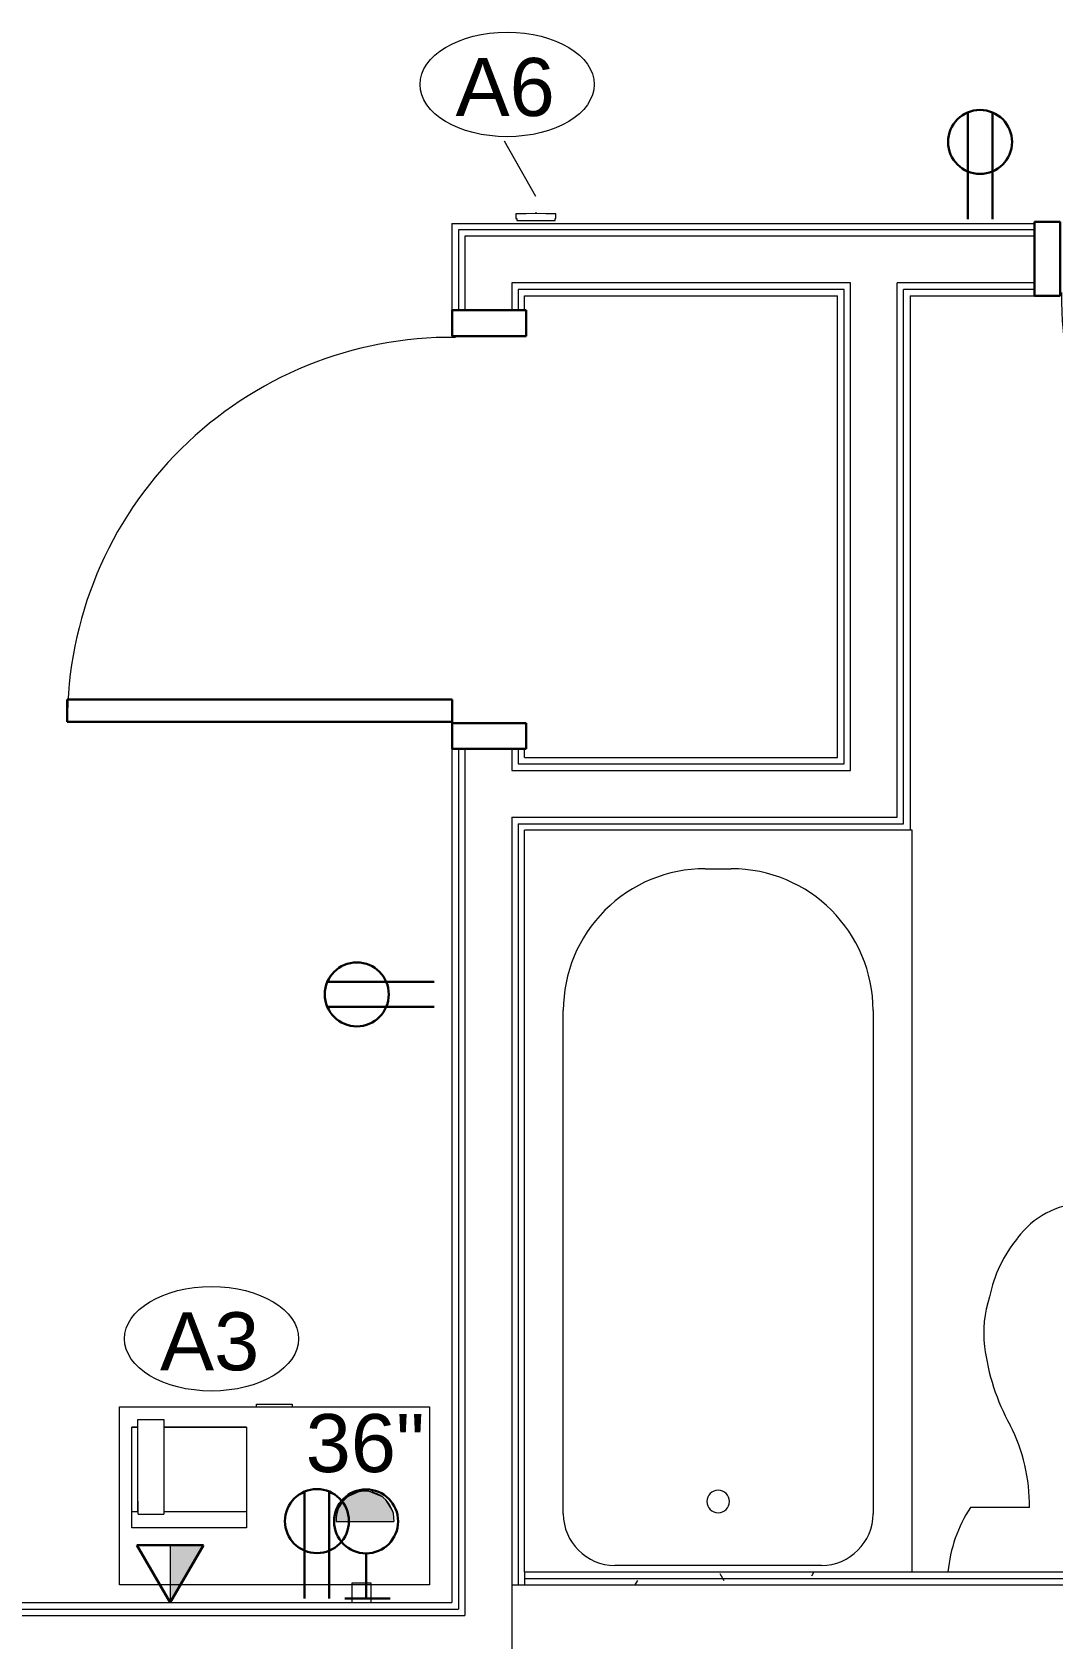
# Model space of a CAD drawing. Header units: inches. Extents: x -1176 to 1507, y -2563 to 978.
# Drawn here: x -897.1 to -818, y -328.8 to -204.3 of the extents above; entities that cross this region are included whole.
import ezdxf

# ---------------------------------------------------------------- set-up
doc = ezdxf.new("R2010")
doc.units = ezdxf.units.IN
doc.header["$MEASUREMENT"] = 0
for name, color, linetype, lineweight in [('A-ANNO-NOTE', 131, 'Continuous', 40), ('A-DETL-GENF', 92, 'Continuous', 18), ('A-DOOR', 31, 'Continuous', 18), ('A-DOOR-FRAM', 31, 'Continuous', 30), ('A-WALL', 113, 'Continuous', 18), ('A-WALL-PATT', 111, 'Continuous', 18), ('E-ELEC-FIXT', 91, 'Continuous', 9), ('I-FURN', 30, 'Continuous', 9), ('I-WALL', 2, 'Continuous', 18), ('P-SANR-FIXT', 6, 'Continuous', 9), ('Q-SPCQ', 91, 'Continuous', 9), ('Q-SPCQ-IDEN', 132, 'Continuous', 9)]:
    doc.layers.add(name, color=color, linetype=linetype, lineweight=lineweight)
doc.styles.add('Arial', font='arial.ttf', dxfattribs={"height": 4.5})
doc.styles.add('Swis721 Lt BT', font='swissl.ttf', dxfattribs={"height": 4.5})
pattern_1 = [(0, (0, 0), (15.36, 3.84), [0.634, -10.886, 0.634, -10.886, -61.44]), (0, (0, 0), (15.36, 3.84), [-23.04, 0.634, -22.406, 0.634, -10.886, -26.88]), (0, (0, 0), (15.36, 3.84), [-57.6, 0.634, -7.046, 0.634, -18.566]), (120, (5.76, 1.92), (-11.005538, 11.38215), [0.634, -10.886, 0.634, -10.886, -61.44]), (120, (5.76, 1.92), (-11.005538, 11.38215), [-23.04, 0.634, -22.406, 0.634, -10.886, -26.88]), (120, (5.76, 1.92), (-11.005538, 11.38215), [-57.6, 0.634, -7.046, 0.634, -18.566]), (240, (7.68, 9.6), (-4.354462, -15.22215), [0.634, -10.886, 0.634, -10.886, -61.44]), (240, (7.68, 9.6), (-4.354462, -15.22215), [-23.04, 0.634, -22.406, 0.634, -10.886, -26.88]), (240, (7.68, 9.6), (-4.354462, -15.22215), [-57.6, 0.634, -7.046, 0.634, -18.566])]

# ---------------------------------------------------------------- blocks, each defined once
blk = doc.blocks.new('Single Flush - D2 2_6_ X 8_-8253021-2nd Floor Power _ Signal')
at = {"layer": 'A-DOOR', "lineweight": 30}
for p, q in [((13.15625, -2.8125), (14.90625, -2.8125)), ((13.15625, -32.625), (13.15625, -2.8125)), ((14.90625, -2.8125), (14.90625, -32.625)), ((14.90625, -32.625), (13.15625, -32.625))]:
    blk.add_line(p, q, dxfattribs=at)
at = {"layer": 'A-DOOR', "lineweight": 9}
blk.add_arc((14.90625, -2.8125), 29.8125, 179.5, 270, dxfattribs=at)
at = {"layer": 'A-DOOR-FRAM'}
for p, q in [((-17, 2.9375), (-17, -2.8125)), ((-17, 2.9375), (-15, 2.9375)), ((-15, 2.9375), (-15, -2.8125)), ((15.000004, 2.9375), (15.000004, -2.8125)), ((15.000004, 2.9375), (17.000004, 2.9375)), ((17.000004, 2.9375), (17.000004, -2.8125)), ((-17, -2.8125), (-15, -2.8125)), ((15.000004, -2.8125), (17.000004, -2.8125))]:
    blk.add_line(p, q, dxfattribs=at)
blk = doc.blocks.new('Bed_Side_Table_5122 - T-4-6544723-2nd Floor Power _ Signal')
at = {"layer": 'I-FURN'}
for p, q in [((-1.38, 10), (1.38, 10)), ((-1.38, 9.79), (-1.38, 10)), ((1.38, 10), (1.38, 9.79)), ((-12, 9.79), (-1.38, 9.79)), ((-12, -3.99), (-12, 9.79)), ((-1.38, 9.79), (1.38, 9.79)), ((1.38, 9.79), (12, 9.79)), ((12, 9.79), (12, -3.99)), ((12, -3.99), (-12, -3.99))]:
    blk.add_line(p, q, dxfattribs=at)
blk = doc.blocks.new('Tub-Rectangular-3D - Tub-Rectangular-3D-7019186-2nd Floor Power _ Signal')
at = {"layer": 'P-SANR-FIXT'}
for p, q in [((-36.72, -5.81), (2.28, -5.81)), ((-40.72, -25.81), (-40.72, -9.81)), ((13.28, -16.81), (13.28, -18.81)), ((2.28, -29.81), (-36.72, -29.81)), ((16.28, -32.81), (-41.22, -32.81)), ((16.28, -32.69), (16.28, -32.81))]:
    blk.add_line(p, q, dxfattribs=at)
for centre, radius, start, end in [((-36.72, -9.81), 4, 90, 180), ((2.28, -16.81), 11, 360, 90), ((-35.77, -17.81), 0.875, 90, 270), ((-35.77, -17.81), 0.875, 270, 90), ((2.28, -18.81), 11, 270, 0), ((-36.72, -25.81), 4, 180, 270)]:
    blk.add_arc(centre, radius, start, end, dxfattribs=at)
blk = doc.blocks.new('P-Toilet-Floor-3D - Floor Mount-V60-2nd Floor Power _ Signal')
at = {"layer": 'P-SANR-FIXT'}
for p, q in [((-8.7, -8.31), (-4.13, -8.31)), ((4.13, -8.31), (8.7, -8.31))]:
    blk.add_line(p, q, dxfattribs=at)
for centre, radius, start, end in [((0.69, -2.25), 11.19, 185.4884, 212.8527), ((-0.69, -2.25), 11.19, 327.1473, 354.5116), ((-17.85, -8.46), 13.72, 332.9997, 0.6089), ((17.85, -8.46), 13.72, 179.3911, 207.0003), ((9.41, -22.94), 17.16, 151.2397, 172.7867), ((-9.41, -22.94), 17.16, 7.2133, 28.7603), ((0.88, -21.86), 8.56, 172.7867, 198.8936), ((-0.88, -21.86), 8.56, 341.1064, 7.2133), ((2.68, -22.72), 10.08, 190.9157, 219.9319), ((-2.68, -22.72), 10.08, 320.0681, 349.0843), ((0.18, -25.42), 6.45, 215.8378, 268.4031), ((-0.18, -25.42), 6.45, 271.5969, 324.1622)]:
    blk.add_arc(centre, radius, start, end, dxfattribs=at)
blk = doc.blocks.new('Speaker_Phone_6931 - Phone-7340356-2nd Floor Power _ Signal')
at = {"layer": 'Q-SPCQ'}
for p, q in [((-14.18, -4.45), (-5.3, -4.45)), ((-14.18, -12.24), (-14.18, -4.45)), ((-14.18, -4.45), (-5.3, -4.45)), ((-14.18, -12.24), (-14.18, -4.45)), ((-5.3, -4.45), (-5.3, -12.24)), ((-5.3, -4.45), (-5.3, -12.24)), ((-14.18, -5.69), (-7.79, -5.69)), ((-7.79, -6.51), (-7.79, -5.51)), ((-5.79, -5.51), (-7.79, -5.51)), ((-7.79, -12.85), (-7.79, -5.69)), ((-5.79, -5.51), (-5.79, -6.51)), ((-5.79, -5.69), (-5.3, -5.69)), ((-5.77, -5.69), (-5.77, -12.85)), ((-7.79, -12.24), (-14.18, -12.24)), ((-14.18, -12.24), (-7.79, -12.24)), ((-7.79, -12.85), (-7.79, -12.24)), ((-5.79, -12.24), (-5.3, -12.24)), ((-5.77, -12.24), (-5.77, -12.85)), ((-5.3, -12.24), (-5.77, -12.24)), ((-5.77, -12.85), (-7.79, -12.85)), ((-5.77, -12.85), (-7.79, -12.85))]:
    blk.add_line(p, q, dxfattribs=at)
blk = doc.blocks.new('HVAC_Other_LK-Systems_Room-Thermostat-S1-Dti-24V-NO - Room Thermostat S1 Dti 24V NO-6786672-2nd Floor Power _ Signal')
at = {"layer": 'A-DETL-GENF', "lineweight": 9}
for p, q in [((-1.55, 0.12), (-1.55, -0.05)), ((-1.48, 0.12), (-1.55, 0.12)), ((-1.48, 0.12), (-1.55, 0.12)), ((-1.55, 0.12), (-1.55, -0.23)), ((-1.48, 0.28), (-1.48, 0.12)), ((1.48, 0.28), (-1.48, 0.28)), ((1.48, 0.28), (-1.48, 0.28)), ((-1.48, 0.28), (-1.48, 0.12)), ((1.48, 0.12), (1.48, 0.28)), ((1.48, 0.12), (1.48, 0.28)), ((1.55, 0.12), (1.48, 0.12)), ((1.55, 0.12), (1.48, 0.12)), ((1.55, -0.23), (1.55, 0.12)), ((1.55, -0.23), (1.55, 0.12)), ((-1.55, -0.05), (-1.55, -0.23)), ((-1.55, -0.23), (-0.76, -0.25)), ((-1.55, -0.23), (-0.76, -0.25)), ((-0.76, -0.25), (0, -0.26)), ((-0.76, -0.25), (-0.06, -0.26)), ((-0.06, -0.26), (-0.06, -0.3)), ((-0.06, -0.3), (0.06, -0.3)), ((-0.06, -0.3), (0.06, -0.3)), ((0, -0.26), (0.76, -0.25)), ((0.06, -0.26), (0.76, -0.25)), ((0.06, -0.3), (0.06, -0.26)), ((0.06, -0.3), (0.06, -0.26)), ((0.76, -0.25), (1.55, -0.23)), ((0.76, -0.25), (1.55, -0.23))]:
    blk.add_line(p, q, dxfattribs=at)
blk = doc.blocks.new('PS - USB Outlet - USB Outlet-8359736-2nd Floor Power _ Signal')
at = {"layer": 'E-ELEC-FIXT'}
for p, q in [((0.75, 1.5), (-0.75, 1.5)), ((-0.75, 1.5), (-0.75, 1.38)), ((-0.75, 1.38), (-0.75, 0)), ((0.75, 1.38), (0.75, 1.5)), ((0.75, 0), (0.75, 1.38))]:
    blk.add_line(p, q, dxfattribs=at)
blk = doc.blocks.new('Appliance_Specialty Equipment Tag - Standard-3515593-2nd Floor Power _ Signal')
at = {"layer": 'Q-SPCQ-IDEN'}
blk.add_ellipse((-0.0499, 0.0037), major_axis=(-0.1406, 0), ratio=0.600473, dxfattribs=at)

msp = doc.modelspace()

# ---------------------------------------------------------------- hatches: boundary and pattern name
at = {"layer": 'A-ANNO-NOTE', "lineweight": 9}
for points in [[(-873.49, -319.14), (-871.08, -317.36), (-871.48, -317.36)], [(-873.49, -319.14), (-871.48, -317.36), (-871.64, -317.38)], [(-873.49, -319.14), (-869.85, -317.86), (-871.08, -317.36)], [(-873.49, -319.14), (-871.64, -317.38), (-873.34, -318.68)], [(-873.34, -318.68), (-871.64, -317.38), (-872.72, -317.86)], [(-872.72, -317.86), (-871.64, -317.38), (-872.03, -317.47)], [(-872.72, -317.86), (-872.03, -317.47), (-872.39, -317.64)], [(-869.85, -317.86), (-870.93, -317.38), (-871.08, -317.36)], [(-869.85, -317.86), (-870.54, -317.47), (-870.93, -317.38)], [(-869.85, -317.86), (-870.18, -317.64), (-870.54, -317.47)], [(-873.49, -319.14), (-869.1, -319.06), (-869.85, -317.86)], [(-873.34, -318.68), (-872.72, -317.86), (-872.95, -318.08)], [(-869.17, -318.83), (-869.3, -318.54), (-869.85, -317.86)], [(-869.3, -318.54), (-869.57, -318.14), (-869.85, -317.86)], [(-869.1, -319.06), (-869.17, -318.83), (-869.85, -317.86)], [(-869.57, -318.14), (-869.62, -318.08), (-869.85, -317.86)], [(-869.3, -318.54), (-869.34, -318.47), (-869.52, -318.21)], [(-869.04, -319.69), (-873.49, -319.14), (-873.53, -319.69)], [(-869.03, -319.61), (-869.1, -319.06), (-873.49, -319.14)], [(-869.04, -319.69), (-869.03, -319.61), (-873.49, -319.14)], [(-886.39, -325.98), (-883.81, -321.52), (-886.39, -321.52)]]:
    msp.add_hatch(color=256, dxfattribs=at).paths.add_polyline_path(points, flags=0)
at = {"layer": 'A-WALL-PATT', "lineweight": 9}
h = msp.add_hatch(dxfattribs=at)
h.set_pattern_fill('FP_3', color=256, style=0, pattern_type=2)
h.set_pattern_definition(pattern_1)
h.paths.add_polyline_path([(-809.81, -324.11), (-798.54, -324.11), (-798.54, -323.61), (-858.92, -323.61), (-858.92, -324.11), (-856.06, -324.11)], flags=0)
h.paths.add_polyline_path([(-772.04, -324.11), (-772.04, -323.61), (-773.79, -323.61), (-773.79, -324.11)], flags=0)
h = msp.add_hatch(dxfattribs=at)
h.set_pattern_fill('FP_3', color=256, style=0, pattern_type=2)
h.set_pattern_definition(pattern_1)
h.paths.add_polyline_path([(-809.81, -324.61), (-798.54, -324.61), (-798.54, -324.11), (-858.92, -324.11), (-858.92, -324.61), (-856.06, -324.61)], flags=0)
h.paths.add_polyline_path([(-772.04, -324.61), (-772.04, -324.11), (-773.79, -324.11), (-773.79, -324.61)], flags=0)

# ---------------------------------------------------------------- linework, layer by layer
at = {"layer": 'A-ANNO-NOTE', "lineweight": 30}
for p, q in [((-824.58, -218.75), (-824.58, -210.49)), ((-822.67, -218.75), (-822.67, -210.49)), ((-865.93, -277.88), (-874.2, -277.88)), ((-865.93, -279.8), (-874.2, -279.8)), ((-875.97, -325.66), (-875.97, -317.39)), ((-874.05, -325.66), (-874.05, -317.39)), ((-886.39, -325.98), (-888.97, -321.52)), ((-888.97, -321.52), (-883.81, -321.52)), ((-886.39, -325.98), (-883.81, -321.52)), ((-871.2, -325.67), (-871.2, -322.17)), ((-872.84, -325.67), (-869.33, -325.67))]:
    msp.add_line(p, q, dxfattribs=at)
at = {"layer": 'A-ANNO-NOTE', "lineweight": 9}
for p, q in [((-873.53, -319.69), (-869.04, -319.69)), ((-886.39, -325.98), (-883.81, -321.52)), ((-883.81, -321.52), (-886.39, -321.52)), ((-886.39, -321.52), (-886.39, -325.98))]:
    msp.add_line(p, q, dxfattribs=at)
at = {"layer": 'A-ANNO-NOTE', "lineweight": 30}
for centre in [(-823.63, -212.77), (-871.92, -278.84), (-875.01, -319.67), (-871.2, -319.69)]:
    msp.add_circle(centre, 2.48, dxfattribs=at)
at = {"layer": 'A-ANNO-NOTE', "lineweight": 9}
msp.add_arc((-871.28, -319.6), 2.25, 357.6427, 182.3573, dxfattribs=at)
at = {"layer": 'A-WALL'}
for p, q in [((-864.05, -219.58), (-864.05, -225.82)), ((-819.42, -219.58), (-864.05, -219.58)), ((-863.55, -220.08), (-863.55, -225.82)), ((-819.42, -220.08), (-863.55, -220.08)), ((-859.92, -223.7), (-859.92, -225.82)), ((-833.67, -223.7), (-859.92, -223.7)), ((-833.67, -261.48), (-833.67, -223.7)), ((-819.42, -223.7), (-830.05, -223.7)), ((-830.05, -265.11), (-830.05, -223.7)), ((-859.42, -224.2), (-859.42, -225.82)), ((-834.17, -224.2), (-859.42, -224.2)), ((-834.17, -260.98), (-834.17, -224.2)), ((-819.42, -224.2), (-829.55, -224.2)), ((-829.55, -265.61), (-829.55, -224.2)), ((-864.05, -259.82), (-864.05, -326.48)), ((-863.55, -259.82), (-863.55, -326.98)), ((-859.92, -259.82), (-859.92, -261.48)), ((-859.42, -259.82), (-859.42, -260.98)), ((-859.92, -261.48), (-833.67, -261.48)), ((-859.42, -260.98), (-834.17, -260.98)), ((-859.92, -265.11), (-859.92, -392.64)), ((-859.92, -265.11), (-830.05, -265.11)), ((-859.42, -265.61), (-859.42, -324.61)), ((-859.42, -265.61), (-829.55, -265.61)), ((-858.92, -323.61), (-858.92, -324.61)), ((-859.92, -324.61), (-798.54, -324.61)), ((-858.92, -324.11), (-798.54, -324.11)), ((-1017.06, -326.48), (-864.05, -326.48)), ((-1017.06, -326.98), (-863.55, -326.98))]:
    msp.add_line(p, q, dxfattribs=at)
at = {"layer": 'I-WALL'}
for p, q in [((-864.55, -219.08), (-864.55, -225.82)), ((-864.55, -219.08), (-819.42, -219.08)), ((-819.42, -224.7), (-819.42, -219.08)), ((-858.92, -225.82), (-858.92, -224.7)), ((-858.92, -224.7), (-834.67, -224.7)), ((-834.67, -260.48), (-834.67, -224.7)), ((-829.05, -224.7), (-819.42, -224.7)), ((-829.05, -224.7), (-829.05, -266.11)), ((-858.92, -225.82), (-864.55, -225.82)), ((-864.55, -259.82), (-864.55, -325.98)), ((-858.92, -259.82), (-864.55, -259.82)), ((-858.92, -260.48), (-858.92, -259.82)), ((-858.92, -260.48), (-834.67, -260.48)), ((-858.92, -323.61), (-858.92, -266.11)), ((-829.05, -266.11), (-858.92, -266.11)), ((-858.92, -323.61), (-798.54, -323.61)), ((-1017.06, -325.98), (-864.55, -325.98))]:
    msp.add_line(p, q, dxfattribs=at)
at = {"layer": 'Q-SPCQ-IDEN'}
msp.add_line((-858.04, -217.01), (-860.48, -212.71), dxfattribs=at)

# ---------------------------------------------------------------- block references
at = {"layer": 'A-DOOR'}
msp.add_blockref('Single Flush - D2 2_6_ X 8_-8253021-2nd Floor Power _ Signal', (-802.42, -221.89), dxfattribs=at)
at = {"layer": 'A-DOOR', "rotation": 269.9999999999999}
msp.add_blockref('Single Flush - D2 2_6_ X 8_-8253021-2nd Floor Power _ Signal', (-861.73, -242.82), dxfattribs=at)
at = {"layer": 'E-ELEC-FIXT'}
msp.add_blockref('PS - USB Outlet - USB Outlet-8359736-2nd Floor Power _ Signal', (-871.55, -325.98), dxfattribs=at)
at = {"layer": 'I-FURN'}
msp.add_blockref('Bed_Side_Table_5122 - T-4-6544723-2nd Floor Power _ Signal', (-878.3, -320.61), dxfattribs=at)
at = {"layer": 'P-SANR-FIXT'}
for name, p, rotation in [('Tub-Rectangular-3D - Tub-Rectangular-3D-7019186-2nd Floor Power _ Signal', (-861.73, -282.38), 89.99999999999991), ('P-Toilet-Floor-3D - Floor Mount-V60-2nd Floor Power _ Signal', (-815.67, -326.92), 180)]:
    msp.add_blockref(name, p, dxfattribs=dict(at, rotation=rotation))
at = {"layer": 'Q-SPCQ', "rotation": 180}
for name, p in [('HVAC_Other_LK-Systems_Room-Thermostat-S1-Dti-24V-NO - Room Thermostat S1 Dti 24V NO-6786672-2nd Floor Power _ Signal', (-858.04, -218.58)), ('Speaker_Phone_6931 - Phone-7340356-2nd Floor Power _ Signal', (-894.66, -324.63))]:
    msp.add_blockref(name, p, dxfattribs=at)
at = {"layer": 'Q-SPCQ-IDEN', "xscale": 47.99999999999997, "yscale": 47.99999999999997, "zscale": 47.99999999999997}
for p in [(-857.88, -208.49), (-880.78, -305.71)]:
    msp.add_blockref('Appliance_Specialty Equipment Tag - Standard-3515593-2nd Floor Power _ Signal', p, dxfattribs=at)

# ---------------------------------------------------------------- texts
at = {"layer": 'A-ANNO-NOTE', "lineweight": 9, "insert": (-875.88, -311.37), "char_height": 4.5, "width": 10.302, "attachment_point": 1, "style": 'Swis721 Lt BT'}
msp.add_mtext('36"', dxfattribs=at)
at = {"layer": 'Q-SPCQ-IDEN', "char_height": 4.5, "width": 9.393, "attachment_point": 1, "style": 'Arial'}
for s, insert in [('A6', (-864.27, -206.26)), ('A3', (-887.17, -303.48))]:
    msp.add_mtext(s, dxfattribs=dict(at, insert=insert))

doc.saveas('drawing.dxf')
